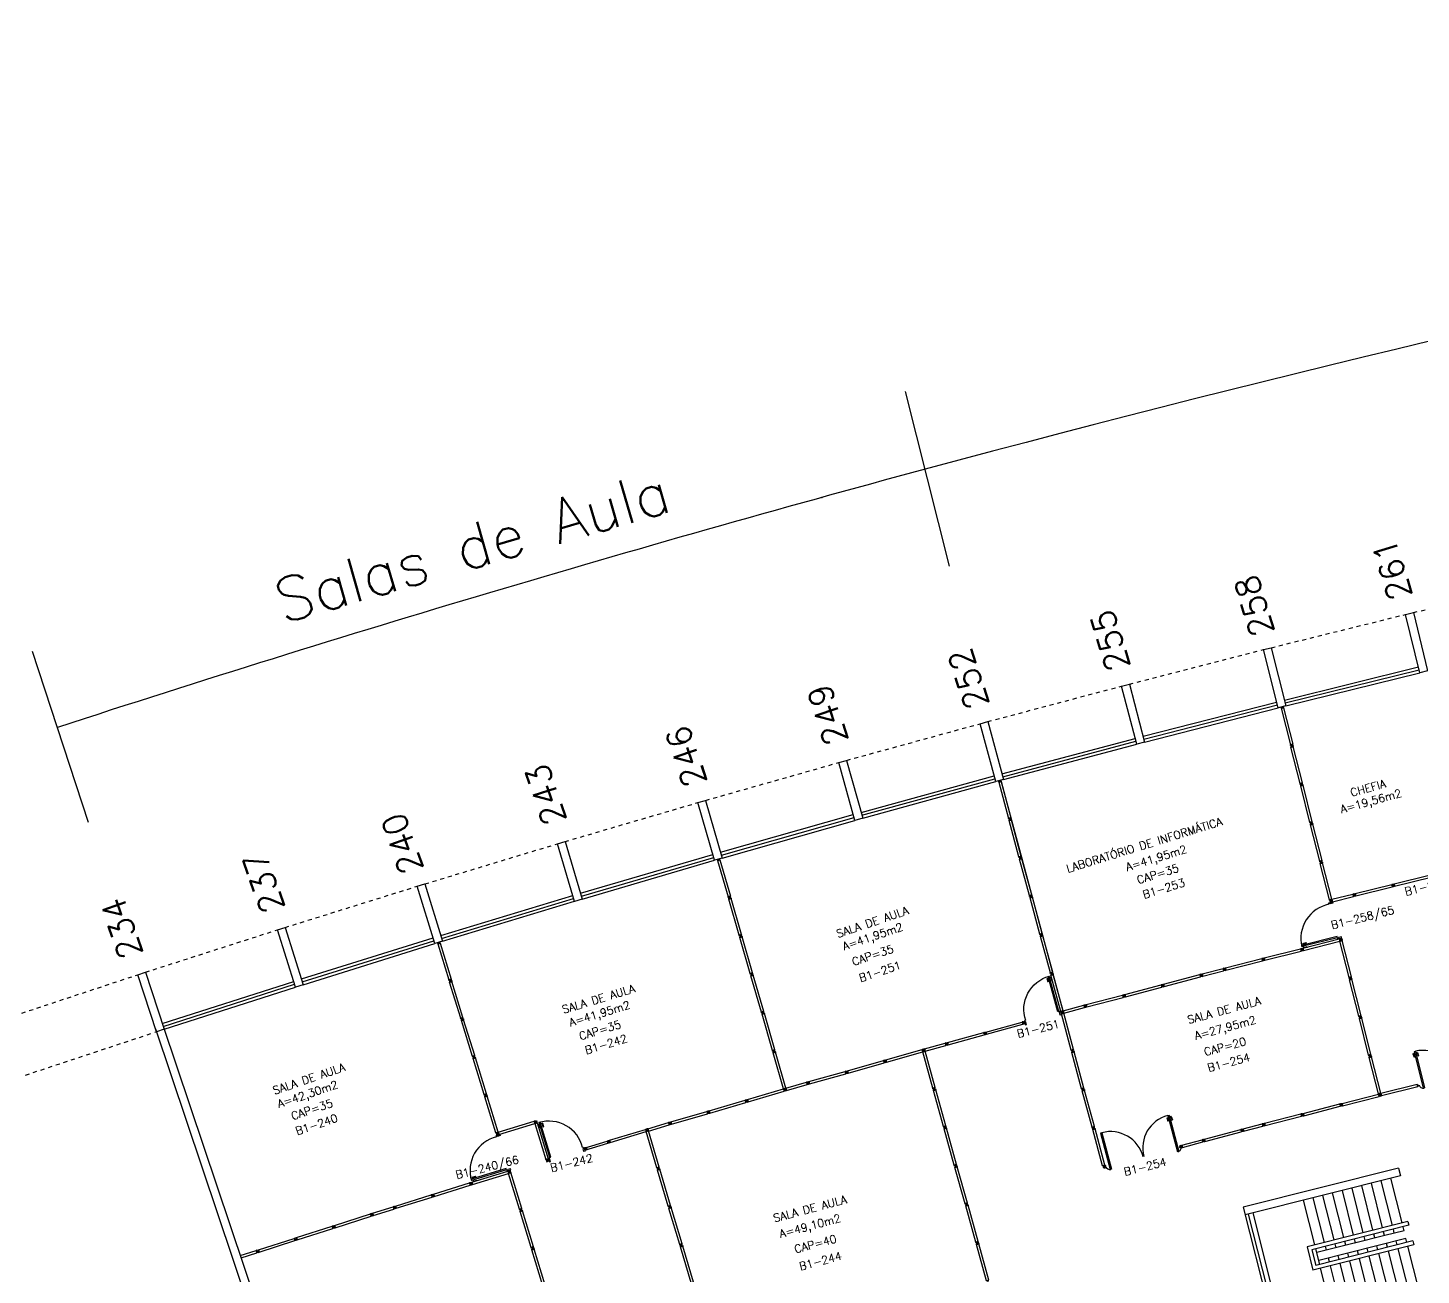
# Model space of a CAD drawing. Extents: x 26 to 324, y 73 to 188.
# Drawn here: x 44.13 to 78.96, y 150.01 to 181.19 of the extents above; entities that cross this region are included whole.
import ezdxf

# ---------------------------------------------------------------- set-up
doc = ezdxf.new("R2010")
doc.units = 0
doc.header["$LTSCALE"] = 0.01
doc.header["$MEASUREMENT"] = 0
doc.linetypes.add('HIDDEN2', pattern=[0.1875, 0.125, -0.0625])
doc.layers.get('0').update_dxf_attribs({"linetype": 'CONTINUOUS'})
for name, color, linetype in [('ALV', 2, 'CONTINUOUS'), ('DIV', 2, 'CONTINUOUS'), ('ESC', 1, 'CONTINUOUS'), ('ESQ', 1, 'CONTINUOUS'), ('ESTR', 3, 'CONTINUOUS'), ('NOPILAR1', 2, 'CONTINUOUS'), ('PROJ', 1, 'HIDDEN2'), ('TEXTO', 2, 'CONTINUOUS'), ('TEXTO-ENDEREÇO', 2, 'CONTINUOUS'), ('USO1', 2, 'CONTINUOUS'), ('ÁREA', 2, 'CONTINUOUS')]:
    doc.layers.add(name, color=color, linetype=linetype)
doc.styles.add('1', font='romans.shx')
doc.styles.add('NOPILAR', font='simplex.shx', dxfattribs={"height": 0.6})
doc.styles.add('UNB-100', font='simplex.shx', dxfattribs={"height": 0.2})
doc.styles.add('UNB-100-1', font='simplex.shx', dxfattribs={"height": 0.2})

# ---------------------------------------------------------------- blocks, each defined once
blk = doc.blocks.new('PILAR-SLC')
blk.add_lwpolyline([(0.2, 0), (0.2, -1.5), (0, -1.5), (0, 0)], close=True)
blk = doc.blocks.new('DIVMT-SLC')
for p, q in [((-0.03, 0.03), (-0.03, 0.006)), ((-0.008, 0.03), (-0.03, 0.03)), ((-0.0185, 0.006), (-0.03, 0.006)), ((-0.0185, -0.006), (-0.0185, 0.006)), ((-0.008, 0.03), (-0.008, 0.02)), ((-0.008, 0.02), (0.008, 0.02)), ((-0.0051, 0), (0.0051, 0)), ((0.0051, 0), (-0.0051, 0)), ((-0.0051, 0), (0.0051, 0)), ((0, -0.0051), (0, 0.0051)), ((0, 0.0051), (0, -0.0051)), ((0.008, 0.03), (0.008, 0.02)), ((0.008, 0.03), (0.03, 0.03)), ((0.0205, 0.006), (0.03, 0.006)), ((0.0205, -0.006), (0.0205, 0.006)), ((0.0205, 0.006), (0.0205, -0.006)), ((0.0205, 0.006), (0.03, 0.006)), ((0.97, 0.03), (0.03, 0.03)), ((0.03, 0.006), (0.03, 0.03)), ((0.03, -0.03), (0.03, 0.03)), ((0.03, -0.005), (0.03, 0.005)), ((0.97, -0.03), (0.97, 0.03)), ((0.97, 0.03), (0.97, 0.009)), ((0.97, 0.009), (0.97, 0.027)), ((0.9795, 0.006), (0.97, 0.006)), ((0.97, -0.005), (0.97, 0.005)), ((0.9795, 0.006), (0.9795, -0.006)), ((1.0051, 0), (0.9949, 0)), ((1, 0.0051), (1, -0.0051)), ((-0.0185, -0.006), (-0.03, -0.006)), ((-0.03, -0.03), (-0.03, -0.006)), ((-0.008, -0.03), (-0.03, -0.03)), ((-0.008, -0.03), (-0.008, -0.02)), ((-0.008, -0.02), (0.008, -0.02)), ((0.008, -0.03), (0.008, -0.02)), ((0.008, -0.03), (0.03, -0.03)), ((0.0205, -0.006), (0.03, -0.006)), ((0.0205, -0.006), (0.03, -0.006)), ((0.03, -0.006), (0.03, -0.03)), ((0.97, -0.03), (0.03, -0.03)), ((0.9795, -0.006), (0.97, -0.006)), ((0.97, -0.009), (0.97, -0.027))]:
    blk.add_line(p, q)
blk = doc.blocks.new('DIV-SLC')
for p, q in [((-0.0051, 0), (0.0051, 0)), ((0, -0.0051), (0, 0.0051)), ((0.0205, 0.006), (0.03, 0.006)), ((0.0205, -0.006), (0.0205, 0.006)), ((0.03, 0.03), (0.97, 0.03)), ((0.03, 0.03), (0.03, -0.03)), ((0.03, 0.009), (0.03, 0.027)), ((0.03, 0.005), (0.03, -0.005)), ((0.97, 0.03), (0.97, -0.03)), ((0.9795, 0.006), (0.97, 0.006)), ((0.97, 0.005), (0.97, -0.005)), ((0.9795, -0.006), (0.9795, 0.006)), ((1.0051, 0), (0.9949, 0)), ((0.9949, 0), (1.0051, 0)), ((1, -0.0051), (1, 0.0051)), ((0.0205, -0.006), (0.03, -0.006)), ((0.03, -0.03), (0.03, -0.009)), ((0.03, -0.009), (0.03, -0.027)), ((0.03, -0.03), (0.97, -0.03)), ((0.9795, -0.006), (0.97, -0.006))]:
    blk.add_line(p, q)
blk = doc.blocks.new('MTINI-SLC')
for p, q in [((-0.03, 0.008), (-0.03, 0.03)), ((0.03, 0.03), (-0.03, 0.03)), ((-0.03, 0.008), (-0.02, 0.008)), ((-0.009, 0.03), (-0.027, 0.03)), ((-0.02, 0.008), (-0.02, 0)), ((-0.001, 0), (-0.02, 0)), ((-0.006, 0.02), (-0.006, 0.03)), ((-0.006, 0.023), (-0.006, 0.027)), ((-0.006, 0.02), (0.006, 0.02)), ((0.005, 0.03), (-0.005, 0.03)), ((0.005, 0), (-0.005, 0)), ((0.004, 0.02), (-0.004, 0.02)), ((0.02, 0), (-0.001, 0)), ((0, -0.005), (0, 0.005)), ((0.006, 0.02), (0.006, 0.03)), ((0.006, 0.023), (0.006, 0.027)), ((0.009, 0.03), (0.027, 0.03)), ((0.03, 0.008), (0.02, 0.008)), ((0.02, 0), (0.02, 0.008)), ((0.03, 0.008), (0.03, 0.03))]:
    blk.add_line(p, q)
blk = doc.blocks.new('MTT-SLC')
for p, q in [((-0.008, 0.03), (-0.03, 0.03)), ((-0.03, 0.03), (-0.03, 0.006)), ((-0.0185, 0.006), (-0.03, 0.006)), ((-0.0185, -0.006), (-0.0185, 0.006)), ((-0.008, 0.03), (-0.008, 0.02)), ((-0.008, 0.02), (0.008, 0.02)), ((-0.0051, 0), (0.0051, 0)), ((0, -0.0051), (0, 0.0051)), ((0.008, 0.03), (0.03, 0.03)), ((0.008, 0.03), (0.008, 0.02)), ((0.0205, -0.006), (0.0205, 0.006)), ((0.0205, 0.006), (0.03, 0.006)), ((0.03, 0.006), (0.03, 0.03)), ((-0.03, -0.03), (-0.03, -0.006)), ((-0.0185, -0.006), (-0.03, -0.006)), ((-0.008, -0.03), (-0.03, -0.03)), ((-0.008, -0.02), (0.008, -0.02)), ((-0.008, -0.03), (-0.008, -0.02)), ((0.008, -0.03), (0.008, -0.02)), ((0.008, -0.03), (0.03, -0.03)), ((0.0205, -0.006), (0.03, -0.006)), ((0.03, -0.006), (0.03, -0.03))]:
    blk.add_line(p, q)
blk = doc.blocks.new('PDVDP-SLC')
for p, q in [((0.112, 0.84), (0.112, -0.1)), ((0.147, 0.84), (0.112, 0.84)), ((0.147, 0.84), (0.147, -0.1)), ((1.853, 0.84), (1.888, 0.84)), ((1.853, 0.84), (1.853, -0.1)), ((1.888, 0.84), (1.888, -0.1)), ((0.009, 0), (-0.009, 0)), ((0, -0.012), (0, 0.01)), ((0.147, -0.1), (0.112, -0.1))]:
    blk.add_line(p, q)
for centre, radius, start, end in [((0.148, -0.002), 0.843, 0, 90), ((1.853, -0.002), 0.843, 90, 180), ((0.131, 0), 0.101, 180, 270), ((1.87, 0), 0.101, 270, 0)]:
    blk.add_arc(centre, radius, start, end)
blk = doc.blocks.new('ESCBSL-SLC')
for p, q in [((0.005, 3.105), (4.007, 3.105)), ((0.005, 3.105), (0.005, 2.905)), ((0.005, 2.905), (4.007, 2.905)), ((0.254, 1.755), (0.254, 2.905)), ((0.504, 1.755), (0.504, 2.905)), ((0.754, 1.755), (0.754, 2.905)), ((1.004, 1.755), (1.004, 2.905)), ((1.254, 1.755), (1.254, 2.905)), ((1.504, 1.755), (1.504, 2.905)), ((1.754, 1.755), (1.754, 2.905)), ((2.004, 1.755), (2.004, 2.905)), ((2.254, 1.755), (2.254, 2.905)), ((2.504, 1.755), (2.504, 2.905)), ((3.807, 2.905), (3.807, 0.005)), ((3.927, 2.905), (3.927, 0.005)), ((4.007, 3.105), (4.007, 0.005)), ((0.102, 1.755), (2.702, 1.755)), ((0.102, 1.755), (0.102, 1.655)), ((2.702, 1.755), (2.702, 1.152)), ((0.102, 1.655), (2.602, 1.655)), ((0.254, 1.555), (0.254, 1.655)), ((0.254, 1.555), (0.747, 1.555)), ((0.504, 1.555), (0.504, 1.655)), ((0.747, 1.555), (1.533, 1.555)), ((0.754, 1.555), (0.754, 1.655)), ((1.004, 1.555), (1.004, 1.655)), ((1.254, 1.555), (1.254, 1.655)), ((1.468, 1.555), (1.745, 1.555)), ((1.504, 1.555), (1.504, 1.655)), ((1.745, 1.555), (2.504, 1.555)), ((1.754, 1.555), (1.754, 1.655)), ((2.004, 1.555), (2.004, 1.655)), ((2.254, 1.555), (2.254, 1.655)), ((2.504, 1.252), (2.504, 1.655)), ((2.602, 1.655), (2.602, 1.252)), ((0.102, 1.252), (2.602, 1.252)), ((0.102, 1.252), (0.102, 1.152)), ((0.102, 1.152), (2.702, 1.152)), ((0.254, 1.352), (2.504, 1.352)), ((0.254, 1.252), (0.254, 1.352)), ((0.254, 0.005), (0.254, 1.152)), ((0.504, 1.252), (0.504, 1.352)), ((0.504, 0.005), (0.504, 1.152)), ((0.754, 1.252), (0.754, 1.352)), ((0.754, 0.005), (0.754, 1.152)), ((1.004, 1.252), (1.004, 1.352)), ((1.004, 0.005), (1.004, 1.152)), ((1.254, 1.252), (1.254, 1.352)), ((1.254, 0.005), (1.254, 1.152)), ((1.504, 1.252), (1.504, 1.352)), ((1.504, 0.005), (1.504, 1.152)), ((1.754, 1.252), (1.754, 1.352)), ((1.754, 0.005), (1.754, 1.152)), ((2.004, 1.252), (2.004, 1.352)), ((2.004, 0.005), (2.004, 1.152)), ((2.254, 1.252), (2.254, 1.352)), ((2.254, 0.005), (2.254, 1.152)), ((2.504, 0.005), (2.504, 1.152))]:
    blk.add_line(p, q)
blk = doc.blocks.new('PDV2E-SLC')
at = {"layer": 'DIV', "color": 1}
for p, q in [((0.023, 0.925), (0.063, 0.925)), ((0.023, 0.925), (0.023, 0.835)), ((0.033, 0.835), (0.023, 0.835)), ((0.033, 0.915), (0.063, 0.915)), ((0.033, 0.915), (0.033, 0.835)), ((0.138, 0.925), (0.097, 0.925)), ((0.128, 0.915), (0.097, 0.915)), ((0.128, 0.915), (0.128, 0.835)), ((0.128, 0.835), (0.137, 0.835)), ((0.138, 0.925), (0.138, 0.835))]:
    blk.add_line(p, q, dxfattribs=at)
at = {"layer": 'DIV'}
for p, q in [((0.065, 0.05), (0.065, 0.965)), ((0.095, 0.965), (0.065, 0.965)), ((0.095, 0.05), (0.095, 0.965)), ((0.049, 0.05), (0.029, 0.05)), ((0.029, 0.05), (0.029, 0.035)), ((0.029, 0.035), (0.029, -0.035)), ((0.049, 0.02), (0.049, 0.05)), ((0.049, 0.02), (0.059, 0.02)), ((0.059, -0.05), (0.059, 0.02)), ((0.065, 0.05), (0.095, 0.05)), ((0.928, -0.05), (0.928, 0.02)), ((0.938, 0.02), (0.928, 0.02)), ((0.938, 0.05), (0.958, 0.05)), ((0.938, 0.02), (0.938, 0.05)), ((0.958, 0.05), (0.958, 0.035)), ((0.958, 0.035), (0.958, -0.035)), ((0.029, -0.035), (0.029, -0.05)), ((0.029, -0.05), (0.059, -0.05)), ((0.958, -0.05), (0.928, -0.05)), ((0.958, -0.035), (0.958, -0.05))]:
    blk.add_line(p, q, dxfattribs=at)
at = {"layer": 'DIV', "color": 1}
blk.add_arc((0.062, 0.1), 0.865, 356.6786, 90, dxfattribs=at)

msp = doc.modelspace()

# ---------------------------------------------------------------- linework, layer by layer
msp.add_point((63.975, 169.449))
at = {"layer": 'ALV'}
for p, q in [((47.325, 156.164), (50.573, 146.494)), ((47.515, 156.228), (50.763, 146.558))]:
    msp.add_line(p, q, dxfattribs=at)
at = {"layer": 'DIV'}
for p, q in [((76.724, 159.403), (77.251, 159.532)), ((77.272, 159.537), (77.251, 159.532)), ((77.251, 159.532), (77.265, 159.474)), ((77.257, 159.509), (77.251, 159.532)), ((77.266, 159.511), (77.257, 159.509)), ((77.266, 159.511), (77.257, 159.509)), ((77.257, 159.508), (77.259, 159.498)), ((77.269, 159.5), (77.259, 159.497)), ((77.269, 159.5), (77.259, 159.497)), ((77.259, 159.497), (77.265, 159.474)), ((77.269, 159.5), (77.266, 159.511)), ((77.266, 159.511), (77.269, 159.5)), ((77.272, 159.537), (77.275, 159.528)), ((77.29, 159.532), (77.275, 159.528)), ((77.292, 159.512), (77.282, 159.509)), ((77.282, 159.509), (77.292, 159.512)), ((77.292, 159.512), (77.282, 159.509)), ((77.288, 159.505), (77.286, 159.515)), ((77.286, 159.515), (77.288, 159.505)), ((77.288, 159.541), (77.309, 159.547)), ((77.288, 159.541), (77.29, 159.532)), ((77.304, 159.521), (77.315, 159.523)), ((77.304, 159.521), (77.307, 159.509)), ((77.307, 159.509), (77.318, 159.512)), ((77.309, 159.547), (77.315, 159.523)), ((77.323, 159.488), (77.318, 159.512)), ((76.666, 159.388), (76.724, 159.403)), ((76.666, 159.388), (76.689, 159.394)), ((76.666, 159.387), (76.689, 159.393)), ((76.671, 159.367), (76.666, 159.388)), ((76.672, 159.366), (76.666, 159.387)), ((76.686, 159.393), (76.669, 159.389)), ((76.671, 159.367), (76.681, 159.369)), ((76.672, 159.366), (76.681, 159.369)), ((76.675, 159.351), (76.685, 159.354)), ((76.675, 159.351), (76.685, 159.353)), ((76.675, 159.351), (76.681, 159.33)), ((76.675, 159.351), (76.681, 159.329)), ((76.681, 159.369), (76.685, 159.354)), ((76.681, 159.369), (76.685, 159.353)), ((76.681, 159.33), (76.739, 159.344)), ((76.681, 159.329), (76.739, 159.344)), ((76.704, 159.336), (76.681, 159.33)), ((76.704, 159.335), (76.681, 159.329)), ((76.692, 159.383), (76.689, 159.394)), ((76.692, 159.385), (76.689, 159.394)), ((76.692, 159.382), (76.689, 159.393)), ((76.69, 159.394), (76.7, 159.397)), ((76.703, 159.388), (76.692, 159.385)), ((76.692, 159.383), (76.704, 159.386)), ((76.692, 159.382), (76.704, 159.385)), ((76.697, 159.365), (76.707, 159.367)), ((76.707, 159.367), (76.697, 159.365)), ((76.697, 159.365), (76.707, 159.367)), ((76.707, 159.367), (76.697, 159.365)), ((76.708, 159.367), (76.698, 159.364)), ((76.698, 159.364), (76.708, 159.367)), ((76.724, 159.403), (76.701, 159.397)), ((76.724, 159.402), (76.701, 159.396)), ((76.704, 159.386), (76.701, 159.397)), ((76.703, 159.388), (76.701, 159.397)), ((76.704, 159.385), (76.701, 159.396)), ((76.704, 159.361), (76.701, 159.371)), ((76.701, 159.371), (76.704, 159.361)), ((76.704, 159.361), (76.701, 159.371)), ((76.701, 159.371), (76.704, 159.361)), ((76.701, 159.371), (76.704, 159.361)), ((76.704, 159.361), (76.701, 159.371)), ((76.701, 159.371), (76.704, 159.361)), ((76.704, 159.361), (76.701, 159.371)), ((76.713, 159.348), (76.702, 159.345)), ((76.702, 159.345), (76.713, 159.348)), ((76.713, 159.347), (76.702, 159.344)), ((76.702, 159.344), (76.713, 159.347)), ((76.702, 159.345), (76.704, 159.336)), ((76.702, 159.345), (76.704, 159.336)), ((76.702, 159.344), (76.704, 159.335)), ((76.702, 159.344), (76.704, 159.335)), ((76.724, 159.403), (76.704, 159.398)), ((76.704, 159.398), (76.721, 159.402)), ((76.705, 159.336), (76.715, 159.338)), ((76.705, 159.335), (76.715, 159.338)), ((76.713, 159.348), (76.716, 159.339)), ((76.713, 159.348), (76.716, 159.339)), ((76.713, 159.347), (76.716, 159.338)), ((76.713, 159.347), (76.716, 159.338)), ((76.716, 159.339), (76.739, 159.344)), ((76.716, 159.338), (76.739, 159.344)), ((76.73, 159.381), (76.72, 159.379)), ((76.73, 159.381), (76.72, 159.378)), ((76.72, 159.379), (76.724, 159.363)), ((76.72, 159.378), (76.724, 159.363)), ((76.721, 159.377), (76.73, 159.379)), ((76.724, 159.365), (76.721, 159.377)), ((76.724, 159.403), (76.739, 159.344)), ((76.73, 159.381), (76.724, 159.403)), ((76.73, 159.381), (76.724, 159.402)), ((76.724, 159.365), (76.733, 159.368)), ((76.733, 159.366), (76.724, 159.363)), ((76.734, 159.365), (76.724, 159.363)), ((76.729, 159.382), (76.725, 159.4)), ((76.73, 159.378), (76.733, 159.369)), ((76.733, 159.366), (76.739, 159.344)), ((76.739, 159.344), (76.734, 159.365)), ((76.734, 159.365), (76.738, 159.347)), ((76.734, 159.365), (76.739, 159.344)), ((76.739, 159.344), (77.265, 159.474)), ((77.287, 159.479), (77.265, 159.474)), ((77.3, 159.493), (77.284, 159.489)), ((77.287, 159.479), (77.284, 159.489)), ((77.302, 159.483), (77.3, 159.493)), ((77.302, 159.483), (77.323, 159.488)), ((76.911, 158.418), (76.969, 158.433)), ((76.931, 158.423), (76.914, 158.419)), ((76.937, 158.415), (76.934, 158.424)), ((76.935, 158.424), (76.945, 158.426)), ((76.948, 158.417), (76.937, 158.415)), ((76.952, 158.397), (76.942, 158.395)), ((76.948, 158.417), (76.946, 158.427)), ((76.949, 158.391), (76.946, 158.401)), ((76.969, 158.433), (76.949, 158.427)), ((76.949, 158.427), (76.966, 158.432)), ((73.459, 157.502), (73.469, 157.504)), ((73.465, 157.498), (73.462, 157.508)), ((73.482, 157.514), (73.491, 157.516)), ((73.485, 157.502), (73.482, 157.514)), ((73.485, 157.539), (74.005, 157.674)), ((73.485, 157.539), (73.5, 157.481)), ((73.485, 157.502), (73.494, 157.505)), ((73.49, 157.519), (73.486, 157.537)), ((73.491, 157.515), (73.494, 157.506)), ((73.495, 157.502), (73.499, 157.484)), ((73.5, 157.481), (73.495, 157.502)), ((73.5, 157.481), (74.02, 157.616)), ((74.026, 157.679), (74.005, 157.674)), ((74.005, 157.674), (74.02, 157.616)), ((74.011, 157.65), (74.005, 157.674)), ((74.02, 157.653), (74.011, 157.65)), ((74.02, 157.653), (74.011, 157.65)), ((74.011, 157.649), (74.014, 157.64)), ((74.023, 157.641), (74.014, 157.639)), ((74.023, 157.641), (74.014, 157.639)), ((74.014, 157.639), (74.02, 157.616)), ((74.023, 157.641), (74.02, 157.653)), ((74.02, 157.653), (74.023, 157.641)), ((74.041, 157.621), (74.02, 157.616)), ((74.026, 157.679), (74.029, 157.669)), ((74.044, 157.673), (74.029, 157.669)), ((74.047, 157.653), (74.037, 157.651)), ((74.037, 157.651), (74.047, 157.653)), ((74.047, 157.653), (74.037, 157.651)), ((74.054, 157.635), (74.039, 157.631)), ((74.041, 157.621), (74.039, 157.631)), ((74.043, 157.647), (74.04, 157.657)), ((74.04, 157.657), (74.043, 157.647)), ((74.042, 157.683), (74.063, 157.689)), ((74.042, 157.683), (74.044, 157.673)), ((74.057, 157.625), (74.054, 157.635)), ((74.057, 157.625), (74.078, 157.631)), ((74.058, 157.663), (74.069, 157.665)), ((74.058, 157.663), (74.061, 157.651)), ((74.061, 157.651), (74.072, 157.654)), ((74.063, 157.689), (74.069, 157.665)), ((74.078, 157.631), (74.072, 157.654)), ((70.008, 156.616), (70.527, 156.755)), ((70.548, 156.76), (70.527, 156.755)), ((70.527, 156.755), (70.543, 156.697)), ((70.533, 156.732), (70.527, 156.755)), ((70.543, 156.734), (70.533, 156.732)), ((70.543, 156.734), (70.533, 156.732)), ((70.534, 156.731), (70.536, 156.721)), ((70.546, 156.722), (70.537, 156.72)), ((70.546, 156.722), (70.537, 156.72)), ((70.537, 156.72), (70.543, 156.697)), ((70.546, 156.722), (70.543, 156.734)), ((70.543, 156.734), (70.546, 156.722)), ((70.548, 156.76), (70.551, 156.751)), ((70.567, 156.755), (70.551, 156.751)), ((70.569, 156.735), (70.559, 156.732)), ((70.559, 156.732), (70.569, 156.735)), ((70.569, 156.735), (70.559, 156.732)), ((70.577, 156.716), (70.561, 156.712)), ((70.564, 156.702), (70.561, 156.712)), ((70.565, 156.729), (70.563, 156.738)), ((70.563, 156.738), (70.565, 156.729)), ((70.564, 156.765), (70.585, 156.77)), ((70.564, 156.765), (70.567, 156.755)), ((70.579, 156.707), (70.577, 156.716)), ((70.579, 156.707), (70.601, 156.712)), ((70.58, 156.744), (70.591, 156.747)), ((70.58, 156.744), (70.583, 156.732)), ((70.583, 156.732), (70.595, 156.735)), ((70.585, 156.77), (70.591, 156.747)), ((70.601, 156.712), (70.595, 156.735)), ((69.972, 156.606), (69.95, 156.6)), ((69.95, 156.6), (69.957, 156.577)), ((69.968, 156.58), (69.957, 156.577)), ((69.971, 156.569), (69.96, 156.566)), ((69.966, 156.542), (69.96, 156.566)), ((69.987, 156.548), (69.966, 156.542)), ((69.971, 156.569), (69.968, 156.58)), ((69.972, 156.606), (69.974, 156.596)), ((69.974, 156.596), (69.99, 156.601)), ((69.982, 156.578), (69.992, 156.581)), ((69.992, 156.581), (69.982, 156.578)), ((69.982, 156.578), (69.992, 156.581)), ((69.992, 156.581), (69.982, 156.578)), ((69.982, 156.578), (69.992, 156.581)), ((69.985, 156.558), (70, 156.562)), ((69.987, 156.548), (69.985, 156.558)), ((69.989, 156.574), (69.986, 156.584)), ((69.986, 156.584), (69.989, 156.574)), ((69.986, 156.584), (69.989, 156.574)), ((69.989, 156.574), (69.986, 156.584)), ((69.987, 156.61), (70.008, 156.616)), ((69.987, 156.61), (69.99, 156.601)), ((70.003, 156.552), (70, 156.562)), ((70.003, 156.552), (70.024, 156.558)), ((70.005, 156.591), (70.015, 156.593)), ((70.005, 156.591), (70.015, 156.593)), ((70.005, 156.59), (70.015, 156.593)), ((70.009, 156.579), (70.005, 156.591)), ((70.005, 156.591), (70.009, 156.579)), ((70.009, 156.579), (70.005, 156.59)), ((70.008, 156.616), (70.015, 156.593)), ((70.008, 156.616), (70.024, 156.558)), ((70.014, 156.596), (70.009, 156.613)), ((70.009, 156.579), (70.018, 156.581)), ((70.009, 156.579), (70.018, 156.581)), ((70.009, 156.579), (70.018, 156.581)), ((70.015, 156.592), (70.017, 156.582)), ((70.018, 156.581), (70.024, 156.558)), ((70.018, 156.578), (70.023, 156.561)), ((70.024, 156.558), (70.018, 156.578)), ((70.024, 156.558), (70.543, 156.697)), ((70.564, 156.702), (70.543, 156.697)), ((68.08, 156.086), (68.096, 156.028)), ((69.007, 156.342), (68.986, 156.337)), ((68.986, 156.337), (68.992, 156.313)), ((69.003, 156.316), (68.992, 156.313)), ((69.006, 156.305), (68.995, 156.302)), ((69.002, 156.279), (68.995, 156.302)), ((69.023, 156.284), (69.002, 156.279)), ((69.006, 156.305), (69.003, 156.316)), ((69.007, 156.342), (69.01, 156.333)), ((69.01, 156.333), (69.025, 156.337)), ((69.018, 156.314), (69.027, 156.317)), ((69.027, 156.317), (69.018, 156.314)), ((69.018, 156.314), (69.027, 156.317)), ((69.027, 156.317), (69.018, 156.314)), ((69.018, 156.314), (69.027, 156.317)), ((69.02, 156.294), (69.036, 156.298)), ((69.023, 156.284), (69.02, 156.294)), ((69.024, 156.311), (69.021, 156.32)), ((69.021, 156.32), (69.024, 156.311)), ((69.021, 156.32), (69.024, 156.311)), ((69.024, 156.311), (69.021, 156.32)), ((69.022, 156.347), (69.044, 156.352)), ((69.022, 156.347), (69.025, 156.337)), ((69.038, 156.289), (69.036, 156.298)), ((69.038, 156.289), (69.059, 156.295)), ((69.041, 156.327), (69.05, 156.329)), ((69.041, 156.327), (69.05, 156.329)), ((69.041, 156.327), (69.05, 156.329)), ((69.044, 156.315), (69.041, 156.327)), ((69.041, 156.327), (69.044, 156.315)), ((69.044, 156.315), (69.041, 156.327)), ((69.044, 156.352), (69.05, 156.329)), ((69.044, 156.352), (69.059, 156.294)), ((69.044, 156.315), (69.053, 156.318)), ((69.044, 156.315), (69.053, 156.318)), ((69.044, 156.315), (69.053, 156.317)), ((69.049, 156.332), (69.045, 156.349)), ((69.05, 156.328), (69.053, 156.318)), ((69.053, 156.318), (69.059, 156.295)), ((69.054, 156.315), (69.059, 156.297)), ((69.059, 156.294), (69.054, 156.315)), ((66.54, 155.663), (67.057, 155.806)), ((66.556, 155.605), (67.073, 155.748)), ((67.078, 155.812), (67.057, 155.806)), ((67.057, 155.806), (67.073, 155.748)), ((67.064, 155.783), (67.057, 155.806)), ((67.073, 155.786), (67.064, 155.783)), ((67.073, 155.786), (67.064, 155.783)), ((67.064, 155.782), (67.067, 155.772)), ((67.076, 155.774), (67.067, 155.771)), ((67.076, 155.774), (67.067, 155.771)), ((67.067, 155.771), (67.073, 155.748)), ((67.076, 155.774), (67.073, 155.786)), ((67.073, 155.786), (67.076, 155.774)), ((67.094, 155.754), (67.073, 155.748)), ((67.078, 155.812), (67.081, 155.802)), ((67.097, 155.807), (67.081, 155.802)), ((67.099, 155.787), (67.089, 155.784)), ((67.089, 155.784), (67.099, 155.787)), ((67.099, 155.787), (67.089, 155.784)), ((67.107, 155.768), (67.092, 155.764)), ((67.094, 155.754), (67.092, 155.764)), ((67.096, 155.78), (67.093, 155.79)), ((67.093, 155.79), (67.096, 155.78)), ((67.094, 155.816), (67.115, 155.822)), ((67.094, 155.816), (67.097, 155.807)), ((67.11, 155.758), (67.107, 155.768)), ((67.11, 155.796), (67.122, 155.799)), ((67.11, 155.796), (67.114, 155.784)), ((67.11, 155.758), (67.131, 155.764)), ((67.114, 155.784), (67.125, 155.787)), ((67.115, 155.822), (67.122, 155.799)), ((67.131, 155.764), (67.125, 155.787)), ((66.514, 155.625), (66.524, 155.628)), ((66.52, 155.621), (66.517, 155.631)), ((66.537, 155.637), (66.546, 155.64)), ((66.54, 155.626), (66.537, 155.637)), ((66.54, 155.663), (66.556, 155.605)), ((66.545, 155.643), (66.54, 155.66)), ((66.54, 155.626), (66.549, 155.628)), ((66.546, 155.639), (66.549, 155.629)), ((66.55, 155.626), (66.555, 155.608)), ((66.556, 155.605), (66.55, 155.626)), ((78.753, 155.542), (78.792, 155.554)), ((78.753, 155.542), (78.78, 155.456)), ((78.766, 155.536), (78.795, 155.545)), ((78.766, 155.536), (78.789, 155.459)), ((78.789, 155.459), (78.78, 155.456)), ((78.864, 155.576), (78.825, 155.564)), ((78.857, 155.563), (78.828, 155.555)), ((78.857, 155.563), (78.88, 155.487)), ((78.864, 155.576), (78.89, 155.49)), ((78.88, 155.487), (78.89, 155.49)), ((63.054, 154.642), (63.063, 154.645)), ((63.06, 154.639), (63.057, 154.648)), ((63.077, 154.655), (63.086, 154.658)), ((63.08, 154.643), (63.077, 154.655)), ((63.079, 154.681), (63.596, 154.828)), ((63.079, 154.681), (63.096, 154.623)), ((63.085, 154.66), (63.08, 154.678)), ((63.08, 154.643), (63.089, 154.646)), ((63.086, 154.657), (63.089, 154.647)), ((63.09, 154.643), (63.095, 154.626)), ((63.096, 154.623), (63.09, 154.643)), ((63.096, 154.623), (63.612, 154.77)), ((63.617, 154.834), (63.596, 154.828)), ((63.596, 154.828), (63.612, 154.77)), ((63.602, 154.805), (63.596, 154.828)), ((63.611, 154.808), (63.602, 154.805)), ((63.611, 154.808), (63.602, 154.805)), ((63.602, 154.804), (63.605, 154.794)), ((63.615, 154.796), (63.605, 154.793)), ((63.615, 154.796), (63.605, 154.793)), ((63.605, 154.793), (63.612, 154.77)), ((63.615, 154.796), (63.611, 154.808)), ((63.611, 154.808), (63.615, 154.796)), ((63.633, 154.776), (63.612, 154.77)), ((63.617, 154.834), (63.619, 154.825)), ((63.635, 154.829), (63.619, 154.825)), ((63.637, 154.809), (63.628, 154.806)), ((63.628, 154.806), (63.637, 154.809)), ((63.637, 154.809), (63.628, 154.806)), ((63.646, 154.79), (63.63, 154.786)), ((63.633, 154.776), (63.63, 154.786)), ((63.634, 154.803), (63.631, 154.812)), ((63.631, 154.812), (63.634, 154.803)), ((63.632, 154.839), (63.653, 154.845)), ((63.632, 154.839), (63.635, 154.829)), ((63.649, 154.781), (63.646, 154.79)), ((63.649, 154.818), (63.66, 154.822)), ((63.649, 154.818), (63.652, 154.807)), ((63.649, 154.781), (63.67, 154.787)), ((63.652, 154.807), (63.663, 154.81)), ((63.653, 154.845), (63.66, 154.822)), ((63.67, 154.787), (63.663, 154.81)), ((72.602, 153.94), (72.64, 153.951)), ((72.602, 153.94), (72.628, 153.853)), ((72.614, 153.933), (72.643, 153.942)), ((72.614, 153.933), (72.637, 153.856)), ((72.712, 153.973), (72.673, 153.961)), ((72.705, 153.961), (72.676, 153.952)), ((72.705, 153.961), (72.728, 153.884)), ((72.712, 153.973), (72.738, 153.887)), ((56.81, 153.861), (56.789, 153.855)), ((56.796, 153.832), (56.789, 153.855)), ((56.789, 153.855), (56.807, 153.797)), ((56.805, 153.834), (56.796, 153.832)), ((56.805, 153.834), (56.796, 153.832)), ((56.796, 153.831), (56.799, 153.821)), ((56.809, 153.823), (56.8, 153.82)), ((56.809, 153.823), (56.8, 153.82)), ((56.8, 153.82), (56.807, 153.797)), ((56.805, 153.834), (56.809, 153.823)), ((56.809, 153.823), (56.805, 153.834)), ((56.828, 153.804), (56.807, 153.797)), ((56.81, 153.861), (56.813, 153.851)), ((56.829, 153.856), (56.813, 153.851)), ((56.832, 153.836), (56.822, 153.833)), ((56.822, 153.833), (56.832, 153.836)), ((56.832, 153.836), (56.822, 153.833)), ((56.825, 153.839), (56.828, 153.83)), ((56.828, 153.83), (56.825, 153.839)), ((56.84, 153.818), (56.825, 153.813)), ((56.828, 153.804), (56.825, 153.813)), ((56.826, 153.866), (56.847, 153.872)), ((56.826, 153.866), (56.829, 153.856)), ((56.843, 153.808), (56.84, 153.818)), ((56.843, 153.846), (56.854, 153.849)), ((56.843, 153.846), (56.846, 153.834)), ((56.843, 153.808), (56.864, 153.815)), ((56.846, 153.834), (56.857, 153.837)), ((56.847, 153.872), (56.854, 153.849)), ((56.864, 153.815), (56.857, 153.837)), ((59.602, 153.63), (59.612, 153.633)), ((59.608, 153.627), (59.605, 153.636)), ((59.625, 153.643), (59.634, 153.646)), ((59.628, 153.632), (59.625, 153.643)), ((59.627, 153.669), (60.142, 153.821)), ((59.627, 153.669), (59.644, 153.611)), ((59.633, 153.649), (59.628, 153.666)), ((59.628, 153.632), (59.637, 153.634)), ((59.634, 153.645), (59.637, 153.635)), ((59.638, 153.631), (59.643, 153.614)), ((59.644, 153.611), (59.638, 153.631)), ((59.644, 153.611), (60.159, 153.763)), ((60.163, 153.827), (60.142, 153.821)), ((60.142, 153.821), (60.159, 153.763)), ((60.149, 153.798), (60.142, 153.821)), ((60.158, 153.8), (60.149, 153.798)), ((60.158, 153.8), (60.149, 153.798)), ((60.149, 153.797), (60.152, 153.787)), ((60.161, 153.789), (60.152, 153.786)), ((60.161, 153.789), (60.152, 153.786)), ((60.152, 153.786), (60.159, 153.763)), ((60.161, 153.789), (60.158, 153.8)), ((60.158, 153.8), (60.161, 153.789)), ((60.18, 153.769), (60.159, 153.763)), ((60.163, 153.827), (60.166, 153.817)), ((60.181, 153.822), (60.166, 153.817)), ((60.184, 153.802), (60.175, 153.799)), ((60.175, 153.799), (60.184, 153.802)), ((60.184, 153.802), (60.175, 153.799)), ((60.193, 153.783), (60.177, 153.779)), ((60.18, 153.769), (60.177, 153.779)), ((60.181, 153.795), (60.178, 153.805)), ((60.178, 153.805), (60.181, 153.795)), ((60.179, 153.831), (60.2, 153.838)), ((60.179, 153.831), (60.181, 153.822)), ((60.196, 153.774), (60.193, 153.783)), ((60.195, 153.811), (60.207, 153.815)), ((60.195, 153.811), (60.199, 153.8)), ((60.196, 153.774), (60.217, 153.78)), ((60.199, 153.8), (60.21, 153.803)), ((60.2, 153.838), (60.207, 153.815)), ((60.217, 153.78), (60.21, 153.803)), ((72.637, 153.856), (72.628, 153.854)), ((72.728, 153.884), (72.738, 153.887)), ((74.479, 153.628), (74.488, 153.631)), ((74.485, 153.625), (74.482, 153.635)), ((74.502, 153.641), (74.511, 153.643)), ((74.505, 153.629), (74.502, 153.641)), ((74.505, 153.666), (74.984, 153.788)), ((74.505, 153.666), (74.52, 153.608)), ((74.505, 153.629), (74.514, 153.631)), ((74.51, 153.646), (74.506, 153.663)), ((74.511, 153.642), (74.514, 153.632)), ((74.515, 153.628), (74.519, 153.611)), ((74.52, 153.608), (74.515, 153.628)), ((74.52, 153.608), (74.999, 153.73)), ((75.006, 153.794), (74.984, 153.788)), ((74.984, 153.788), (74.999, 153.73)), ((74.99, 153.765), (74.984, 153.788)), ((74.999, 153.767), (74.99, 153.765)), ((74.999, 153.767), (74.99, 153.765)), ((74.99, 153.764), (74.993, 153.754)), ((75.002, 153.756), (74.993, 153.753)), ((75.002, 153.756), (74.993, 153.753)), ((74.993, 153.753), (74.999, 153.73)), ((75.002, 153.756), (74.999, 153.767)), ((74.999, 153.767), (75.002, 153.756)), ((75.02, 153.736), (74.999, 153.73)), ((75.006, 153.794), (75.008, 153.784)), ((75.024, 153.788), (75.008, 153.784)), ((75.026, 153.768), (75.016, 153.765)), ((75.016, 153.765), (75.026, 153.768)), ((75.026, 153.768), (75.016, 153.765)), ((75.033, 153.749), (75.018, 153.745)), ((75.02, 153.736), (75.018, 153.745)), ((75.022, 153.762), (75.019, 153.772)), ((75.019, 153.772), (75.022, 153.762)), ((75.021, 153.798), (75.042, 153.803)), ((75.021, 153.798), (75.024, 153.788)), ((75.036, 153.74), (75.033, 153.749)), ((75.036, 153.74), (75.057, 153.745)), ((75.037, 153.777), (75.048, 153.78)), ((75.037, 153.777), (75.04, 153.766)), ((75.04, 153.766), (75.051, 153.768)), ((75.042, 153.803), (75.048, 153.78)), ((75.057, 153.745), (75.051, 153.768)), ((58.036, 153.186), (58.612, 153.361)), ((58.054, 153.129), (58.63, 153.304)), ((58.634, 153.368), (58.612, 153.361)), ((58.634, 153.368), (58.612, 153.361)), ((58.612, 153.361), (58.63, 153.304)), ((58.619, 153.338), (58.612, 153.361)), ((58.612, 153.361), (58.63, 153.304)), ((58.619, 153.338), (58.612, 153.361)), ((58.629, 153.341), (58.619, 153.338)), ((58.629, 153.341), (58.619, 153.338)), ((58.629, 153.341), (58.619, 153.338)), ((58.629, 153.341), (58.619, 153.338)), ((58.62, 153.337), (58.623, 153.328)), ((58.62, 153.337), (58.623, 153.328)), ((58.632, 153.329), (58.623, 153.327)), ((58.632, 153.329), (58.623, 153.327)), ((58.632, 153.329), (58.623, 153.327)), ((58.632, 153.329), (58.623, 153.327)), ((58.623, 153.327), (58.63, 153.304)), ((58.623, 153.327), (58.63, 153.304)), ((58.632, 153.329), (58.629, 153.341)), ((58.629, 153.341), (58.632, 153.329)), ((58.632, 153.329), (58.629, 153.341)), ((58.629, 153.341), (58.632, 153.329)), ((58.651, 153.31), (58.63, 153.304)), ((58.651, 153.31), (58.63, 153.304)), ((58.634, 153.368), (58.636, 153.358)), ((58.634, 153.368), (58.636, 153.358)), ((58.652, 153.363), (58.636, 153.358)), ((58.652, 153.363), (58.636, 153.358)), ((58.655, 153.343), (58.645, 153.34)), ((58.645, 153.34), (58.655, 153.343)), ((58.655, 153.343), (58.645, 153.34)), ((58.655, 153.343), (58.645, 153.34)), ((58.645, 153.34), (58.655, 153.343)), ((58.655, 153.343), (58.645, 153.34)), ((58.651, 153.336), (58.648, 153.346)), ((58.648, 153.346), (58.651, 153.336)), ((58.651, 153.336), (58.648, 153.346)), ((58.648, 153.346), (58.651, 153.336)), ((58.663, 153.324), (58.648, 153.32)), ((58.663, 153.324), (58.648, 153.32)), ((58.651, 153.31), (58.648, 153.32)), ((58.651, 153.31), (58.648, 153.32)), ((58.649, 153.372), (58.67, 153.379)), ((58.649, 153.372), (58.67, 153.379)), ((58.649, 153.372), (58.652, 153.363)), ((58.649, 153.372), (58.652, 153.363)), ((58.666, 153.315), (58.663, 153.324)), ((58.666, 153.315), (58.663, 153.324)), ((58.666, 153.352), (58.677, 153.356)), ((58.666, 153.352), (58.677, 153.356)), ((58.666, 153.352), (58.669, 153.341)), ((58.666, 153.352), (58.669, 153.341)), ((58.666, 153.315), (58.687, 153.321)), ((58.666, 153.315), (58.687, 153.321)), ((58.669, 153.341), (58.68, 153.344)), ((58.669, 153.341), (58.68, 153.344)), ((58.67, 153.379), (58.677, 153.356)), ((58.67, 153.379), (58.677, 153.356)), ((58.687, 153.321), (58.68, 153.344)), ((58.687, 153.321), (58.68, 153.344)), ((72.972, 153.231), (72.982, 153.234)), ((72.976, 153.22), (72.972, 153.231)), ((72.975, 153.257), (73.48, 153.394)), ((72.975, 153.257), (72.991, 153.199)), ((72.981, 153.237), (72.976, 153.254)), ((72.982, 153.233), (72.984, 153.223)), ((72.991, 153.199), (73.496, 153.337)), ((73.501, 153.4), (73.48, 153.394)), ((73.48, 153.394), (73.496, 153.337)), ((73.486, 153.371), (73.48, 153.394)), ((73.496, 153.374), (73.486, 153.371)), ((73.496, 153.374), (73.486, 153.371)), ((73.487, 153.37), (73.489, 153.361)), ((73.499, 153.362), (73.49, 153.36)), ((73.499, 153.362), (73.49, 153.36)), ((73.49, 153.36), (73.496, 153.337)), ((73.499, 153.362), (73.496, 153.374)), ((73.496, 153.374), (73.499, 153.362)), ((73.517, 153.342), (73.496, 153.337)), ((73.501, 153.4), (73.504, 153.391)), ((73.519, 153.395), (73.504, 153.391)), ((73.522, 153.375), (73.512, 153.372)), ((73.512, 153.372), (73.522, 153.375)), ((73.522, 153.375), (73.512, 153.372)), ((73.53, 153.356), (73.514, 153.352)), ((73.517, 153.342), (73.514, 153.352)), ((73.518, 153.368), (73.516, 153.378)), ((73.516, 153.378), (73.518, 153.368)), ((73.517, 153.404), (73.538, 153.41)), ((73.517, 153.404), (73.519, 153.395)), ((73.532, 153.346), (73.53, 153.356)), ((73.532, 153.346), (73.554, 153.352)), ((73.533, 153.384), (73.544, 153.387)), ((73.533, 153.384), (73.536, 153.372)), ((73.536, 153.372), (73.547, 153.375)), ((73.538, 153.41), (73.544, 153.387)), ((73.554, 153.352), (73.547, 153.375)), ((58.057, 153.193), (58.036, 153.186)), ((58.043, 153.163), (58.036, 153.186)), ((58.036, 153.186), (58.053, 153.129)), ((58.052, 153.166), (58.043, 153.163)), ((58.052, 153.166), (58.043, 153.163)), ((58.043, 153.162), (58.046, 153.153)), ((58.056, 153.155), (58.047, 153.152)), ((58.056, 153.155), (58.047, 153.152)), ((58.047, 153.152), (58.054, 153.129)), ((58.052, 153.166), (58.056, 153.155)), ((58.056, 153.155), (58.052, 153.166)), ((58.075, 153.135), (58.053, 153.129)), ((58.057, 153.193), (58.06, 153.183)), ((58.075, 153.188), (58.06, 153.183)), ((58.078, 153.168), (58.069, 153.165)), ((58.069, 153.165), (58.078, 153.168)), ((58.078, 153.168), (58.069, 153.165)), ((58.072, 153.171), (58.075, 153.161)), ((58.075, 153.161), (58.072, 153.171)), ((58.087, 153.149), (58.072, 153.145)), ((58.075, 153.135), (58.072, 153.145)), ((58.073, 153.197), (58.094, 153.204)), ((58.073, 153.197), (58.075, 153.188)), ((58.09, 153.14), (58.087, 153.149)), ((58.09, 153.177), (58.101, 153.181)), ((58.09, 153.177), (58.093, 153.166)), ((58.09, 153.14), (58.111, 153.146)), ((58.093, 153.166), (58.104, 153.169)), ((58.094, 153.204), (58.101, 153.181)), ((58.111, 153.146), (58.104, 153.169)), ((72.949, 153.219), (72.959, 153.222)), ((72.955, 153.215), (72.953, 153.225)), ((72.976, 153.22), (72.985, 153.222)), ((72.991, 153.199), (72.985, 153.219)), ((72.985, 153.219), (72.99, 153.202)), ((52.725, 151.518), (52.735, 151.521)), ((52.731, 151.515), (52.728, 151.524)), ((52.748, 151.531), (52.757, 151.534)), ((52.751, 151.52), (52.748, 151.531)), ((52.749, 151.557), (53.262, 151.718)), ((52.749, 151.557), (52.767, 151.5)), ((52.756, 151.537), (52.75, 151.554)), ((52.751, 151.52), (52.76, 151.523)), ((52.757, 151.533), (52.76, 151.524)), ((52.761, 151.52), (52.767, 151.503)), ((52.767, 151.5), (52.761, 151.52)), ((52.767, 151.5), (53.28, 151.66)), ((53.283, 151.724), (53.262, 151.718)), ((53.262, 151.718), (53.28, 151.66)), ((53.269, 151.695), (53.262, 151.718)), ((53.278, 151.698), (53.269, 151.695)), ((53.278, 151.698), (53.269, 151.695)), ((53.269, 151.694), (53.272, 151.684)), ((53.282, 151.686), (53.273, 151.683)), ((53.282, 151.686), (53.273, 151.683)), ((53.273, 151.683), (53.28, 151.66)), ((53.282, 151.686), (53.278, 151.698)), ((53.278, 151.698), (53.282, 151.686)), ((53.301, 151.667), (53.28, 151.66)), ((53.283, 151.724), (53.286, 151.715)), ((53.301, 151.719), (53.286, 151.715)), ((53.304, 151.7), (53.295, 151.696)), ((53.295, 151.696), (53.304, 151.7)), ((53.304, 151.7), (53.295, 151.696)), ((53.298, 151.729), (53.319, 151.736)), ((53.298, 151.729), (53.301, 151.719)), ((53.301, 151.693), (53.298, 151.703)), ((53.298, 151.703), (53.301, 151.693)), ((53.313, 151.681), (53.298, 151.677)), ((53.301, 151.667), (53.298, 151.677)), ((53.316, 151.672), (53.313, 151.681)), ((53.315, 151.709), (53.326, 151.713)), ((53.315, 151.709), (53.319, 151.698)), ((53.316, 151.672), (53.337, 151.678)), ((53.319, 151.736), (53.326, 151.713)), ((53.319, 151.698), (53.33, 151.701)), ((53.337, 151.678), (53.33, 151.701)), ((49.441, 150.495), (49.835, 150.622)), ((49.46, 150.438), (49.854, 150.565)), ((49.856, 150.629), (49.835, 150.622)), ((49.835, 150.622), (49.854, 150.565)), ((49.843, 150.599), (49.835, 150.622)), ((49.852, 150.602), (49.843, 150.599)), ((49.852, 150.602), (49.843, 150.599)), ((49.843, 150.599), (49.846, 150.589)), ((49.856, 150.591), (49.847, 150.588)), ((49.856, 150.591), (49.847, 150.588)), ((49.847, 150.588), (49.854, 150.565)), ((49.856, 150.591), (49.852, 150.602)), ((49.852, 150.602), (49.856, 150.591)), ((49.875, 150.572), (49.854, 150.565)), ((49.856, 150.629), (49.859, 150.62)), ((49.875, 150.624), (49.859, 150.62)), ((49.878, 150.605), (49.868, 150.601)), ((49.868, 150.601), (49.878, 150.605)), ((49.878, 150.605), (49.868, 150.601)), ((49.872, 150.634), (49.893, 150.641)), ((49.872, 150.634), (49.875, 150.624)), ((49.875, 150.598), (49.872, 150.608)), ((49.872, 150.608), (49.875, 150.598)), ((49.887, 150.586), (49.872, 150.581)), ((49.875, 150.572), (49.872, 150.581)), ((49.89, 150.577), (49.887, 150.586)), ((49.889, 150.614), (49.9, 150.618)), ((49.889, 150.614), (49.893, 150.603)), ((49.89, 150.577), (49.911, 150.584)), ((49.893, 150.641), (49.9, 150.618)), ((49.893, 150.603), (49.904, 150.607)), ((49.911, 150.584), (49.904, 150.607))]:
    msp.add_line(p, q, dxfattribs=at)
at = {"layer": 'ESQ'}
for p, q in [((75.54, 164.384), (78.887, 165.213)), ((75.558, 164.311), (78.905, 165.14)), ((75.576, 164.239), (78.923, 165.067)), ((72.005, 163.478), (75.345, 164.335)), ((72.023, 163.405), (75.363, 164.262)), ((72.042, 163.333), (75.382, 164.19)), ((68.477, 162.542), (71.81, 163.427)), ((68.497, 162.469), (71.829, 163.355)), ((68.516, 162.397), (71.848, 163.282)), ((64.958, 161.576), (68.283, 162.489)), ((64.978, 161.503), (68.303, 162.417)), ((64.998, 161.431), (68.323, 162.345)), ((61.447, 160.58), (64.764, 161.522)), ((61.468, 160.507), (64.785, 161.449)), ((61.488, 160.435), (64.805, 161.377)), ((57.945, 159.554), (61.254, 160.524)), ((57.966, 159.482), (61.275, 160.452)), ((57.987, 159.41), (61.296, 160.38)), ((54.452, 158.498), (57.752, 159.496)), ((54.474, 158.426), (57.774, 159.424)), ((54.495, 158.354), (57.796, 159.353)), ((50.968, 157.412), (54.26, 158.439)), ((50.99, 157.341), (54.282, 158.367)), ((51.012, 157.269), (54.304, 158.296)), ((47.493, 156.297), (50.776, 157.352)), ((47.516, 156.226), (50.799, 157.28)), ((47.539, 156.154), (50.822, 157.209))]:
    msp.add_line(p, q, dxfattribs=at)
at = {"layer": 'PROJ'}
for p, q in [((78.763, 166.572), (82.13, 167.375)), ((75.209, 165.693), (78.569, 166.525)), ((71.663, 164.784), (75.015, 165.644)), ((68.125, 163.845), (71.47, 164.734)), ((64.594, 162.876), (67.932, 163.793)), ((61.072, 161.876), (64.402, 162.822)), ((57.559, 160.847), (60.88, 161.821)), ((54.055, 159.788), (57.368, 160.79)), ((50.56, 158.699), (53.864, 159.729)), ((47.074, 157.581), (50.369, 158.639)), ((43.598, 156.432), (46.884, 157.519)), ((44.075, 155.01), (47.348, 156.093))]:
    msp.add_line(p, q, dxfattribs=at)
at = {"layer": 'TEXTO-ENDEREÇO'}
for p, q in [((68.451, 162.371), (70.002, 156.614)), ((68.08, 156.086), (68.986, 156.334)), ((68.096, 156.028), (69.002, 156.278))]:
    msp.add_line(p, q, dxfattribs=at)
at = {"layer": 'USO1', "color": 2}
for p, q in [((67.172, 167.73), (66.072, 172.095)), ((45.644, 161.322), (44.25, 165.601))]:
    msp.add_line(p, q, dxfattribs=at)
for centre, radius, start, end in [((180.303, -251.272), 436.504, 97.80488, 105.10406), ((181.019, -254.113), 439.436, 105.09767, 108.04878)]:
    msp.add_arc(centre, radius, start, end, dxfattribs=at)

# ---------------------------------------------------------------- block references
at = {"layer": 'DIV'}
for name, p, rotation in [('DIV-SLC', (75.479, 164.214), 284.2037078450202), ('MTINI-SLC', (75.479, 164.214), 193.6693470582504), ('DIVMT-SLC', (75.724, 163.245), 284.1379251417455), ('DIV-SLC', (68.419, 162.371), 285.1793078450202), ('MTINI-SLC', (68.419, 162.371), 194.6449470582504), ('DIVMT-SLC', (75.968, 162.275), 284.2085564707239), ('DIVMT-SLC', (68.681, 161.406), 285.1135251417456), ('DIVMT-SLC', (76.212, 161.305), 284.2219554920759), ('MTINI-SLC', (61.392, 160.408), 195.6205470582504), ('DIV-SLC', (61.392, 160.408), 286.1549078450202), ('DIVMT-SLC', (68.941, 160.44), 285.1841564707239), ('DIVMT-SLC', (76.458, 160.336), 284.1420622331304), ('DIVMT-SLC', (79.229, 159.99), 193.8962735769236), ('DIVMT-SLC', (69.202, 159.475), 285.1975554920759), ('DIVMT-SLC', (78.258, 159.75), 193.8837453889354), ('DIVMT-SLC', (61.671, 159.447), 286.0891251417456), ('PDV2E-SLC', (76.928, 158.393), 104.1710637557601), ('DIVMT-SLC', (61.947, 158.486), 286.1597564707239), ('DIVMT-SLC', (69.465, 158.51), 285.1176622331304), ('DIV-SLC', (54.4, 158.325), 287.1305078450202), ('MTINI-SLC', (54.4, 158.325), 196.5961470582504), ('DIVMT-SLC', (75.979, 158.147), 194.3081388605779), ('DIVMT-SLC', (76.948, 158.397), 194.4405675717867), ('DIVMT-SLC', (76.948, 158.397), 284.1090744171709), ('DIVMT-SLC', (75.011, 157.9), 194.3381841671149), ('DIVMT-SLC', (54.694, 157.369), 287.0647251417456), ('DIVMT-SLC', (62.225, 157.525), 286.1731554920759), ('DIVMT-SLC', (69.725, 157.544), 285.1176622331304), ('DIVMT-SLC', (73.464, 157.503), 194.9283675717868), ('DIVMT-SLC', (77.19, 157.427), 284.2173093652509), ('DIVMT-SLC', (72.497, 157.245), 194.7959388605778), ('DIVMT-SLC', (71.531, 156.989), 194.8259841671149), ('DIVMT-SLC', (54.987, 156.413), 287.1353564707239), ('DIVMT-SLC', (62.503, 156.565), 286.0932622331304), ('DIVMT-SLC', (69.987, 156.579), 285.0846744171708), ('DIVMT-SLC', (77.436, 156.457), 284.1608233025547), ('DIVMT-SLC', (68.059, 156.049), 195.3137841671149), ('PDVDP-SLC', (78.877, 154.751), 13.99093536166613), ('DIVMT-SLC', (55.281, 155.457), 287.1487554920759), ('DIVMT-SLC', (62.779, 155.604), 286.2143880903504), ('DIVMT-SLC', (65.557, 155.352), 195.7715388605778), ('DIVMT-SLC', (66.519, 155.626), 195.9039675717868), ('DIVMT-SLC', (66.519, 155.626), 285.5724744171708), ('DIVMT-SLC', (70.246, 155.613), 285.192909365251), ('DIVMT-SLC', (77.679, 155.487), 284.2245824361735), ('DIVMT-SLC', (64.595, 155.08), 195.801584167115), ('DIVMT-SLC', (63.059, 154.644), 196.3917675717867), ('DIVMT-SLC', (66.786, 154.663), 285.6807093652509), ('DIVMT-SLC', (70.508, 154.648), 285.1364233025546), ('DIVMT-SLC', (77.926, 154.513), 13.86874824129353), ('DIVMT-SLC', (55.576, 154.502), 287.0688622331303), ('DIVMT-SLC', (62.099, 154.361), 196.2593388605778), ('DIVMT-SLC', (76.958, 154.265), 194.493140490659), ('DIVMT-SLC', (77.926, 154.513), 194.3729213938772), ('PDV2E-SLC', (57.128, 152.879), 16.89453096962027), ('DIVMT-SLC', (61.139, 154.081), 196.2893841671149), ('PDVDP-SLC', (71.048, 152.717), 14.73461246412246), ('DIVMT-SLC', (75.989, 154.016), 194.4370484254879), ('MTT-SLC', (55.87, 153.546), 287.0521712783804), ('DIV-SLC', (55.869, 153.546), 16.78907785076354), ('DIVMT-SLC', (59.607, 153.632), 196.8795675717867), ('DIVMT-SLC', (59.607, 153.632), 286.5480744171708), ('DIVMT-SLC', (67.056, 153.7), 285.6242233025546), ('DIVMT-SLC', (70.768, 153.683), 285.2001824361736), ('DIVMT-SLC', (74.483, 153.63), 194.8607213938772), ('PDV2E-SLC', (56.162, 152.595), 106.8945309696011), ('MTT-SLC', (72.954, 153.22), 15.32260707599779), ('DIVMT-SLC', (56.164, 152.59), 197.3673675717867), ('DIVMT-SLC', (56.164, 152.59), 287.0358744171708), ('DIVMT-SLC', (59.89, 152.673), 286.6563093652509), ('DIVMT-SLC', (67.324, 152.736), 285.6879824361736), ('MTT-SLC', (71.048, 152.717), 14.78651626399889), ('DIVMT-SLC', (55.209, 152.292), 197.2349388605778), ('DIVMT-SLC', (54.254, 151.995), 197.2649841671149), ('DIVMT-SLC', (52.73, 151.519), 197.8551675717868), ('DIVMT-SLC', (56.456, 151.634), 287.1441093652509), ('DIVMT-SLC', (60.177, 151.715), 286.5998233025546), ('DIVMT-SLC', (67.595, 151.774), 285.6270464034054), ('DIVMT-SLC', (51.778, 151.213), 197.7227388605778), ('DIVMT-SLC', (50.826, 150.908), 197.7527841671149), ('DIVMT-SLC', (60.462, 150.756), 286.6635824361736), ('DIVMT-SLC', (67.864, 150.811), 285.5771914554263), ('DIVMT-SLC', (56.75, 150.678), 287.0876233025546)]:
    msp.add_blockref(name, p, dxfattribs=dict(at, rotation=rotation))
at = {"layer": 'DIV', "xscale": -1}
for name, p, rotation in [('PDV2E-SLC', (69.978, 156.569), 15.29309132545139), ('DIVMT-SLC', (57.12, 152.879), 287.06886223315)]:
    msp.add_blockref(name, p, dxfattribs=dict(at, rotation=rotation))
at = {"layer": 'ESC', "xscale": -1, "rotation": 14.11094661484598}
msp.add_blockref('ESCBSL-SLC', (79.154, 149.673), dxfattribs=at)
at = {"layer": 'ESTR'}
for p, rotation in [((78.569, 166.525), 13.65853658536586), ((75.016, 165.644), 14.14634146341464), ((71.47, 164.734), 14.63414634146342), ((67.932, 163.793), 15.1219512195122), ((64.402, 162.822), 15.60975609756098), ((60.88, 161.821), 16.09756097560975), ((57.368, 160.79), 16.58536585365854), ((53.864, 159.729), 17.07317073170732), ((50.369, 158.639), 17.5609756097561), ((46.884, 157.519), 18.04878048780487)]:
    msp.add_blockref('PILAR-SLC', p, dxfattribs=dict(at, rotation=rotation))

# ---------------------------------------------------------------- texts
at = {"layer": 'NOPILAR1', "style": 'NOPILAR'}
for s, rotation, p in [('261', 106.7799, (78.738, 166.993)), ('261', 106.7799, (78.738, 166.993)), ('258', 106.7799, (75.294, 166.083)), ('258', 106.7799, (75.294, 166.083)), ('255', 106.7799, (71.69, 165.216)), ('255', 106.7799, (71.69, 165.216)), ('252', 108.2563, (68.168, 164.277)), ('252', 108.2563, (68.168, 164.277)), ('249', 108.2563, (64.646, 163.375)), ('249', 108.2563, (64.646, 163.374)), ('246', 108.2563, (61.111, 162.332)), ('246', 108.2563, (61.11, 162.332)), ('243', 108.2563, (57.601, 161.378)), ('243', 108.2563, (57.601, 161.378)), ('240', 109.1434, (54.026, 160.162)), ('240', 109.1434, (54.026, 160.162)), ('237', 109.1434, (50.561, 159.188)), ('237', 109.1434, (50.561, 159.188)), ('234', 109.1434, (47.016, 158.043)), ('234', 109.1434, (47.016, 158.043))]:
    msp.add_text(s, height=0.6, rotation=rotation, dxfattribs=at).set_placement(p)
at = {"layer": 'TEXTO', "style": 'UNB-100'}
for s, rotation, p in [('CHEFIA', 15.435, (77.219, 161.967)), ('LABORATÓRIO DE INFORMÁTICA', 17.1742, (70.126, 160.065)), ('CAP=35', 17.1742, (71.888, 159.781)), ('B1-253', 17.1742, (72.033, 159.417)), ('SALA DE AULA', 18.7155, (64.381, 158.438)), ('CAP=35', 18.7155, (64.771, 157.738)), ('B1-251', 18.7155, (64.947, 157.329)), ('SALA DE AULA', 16.8167, (57.521, 156.543)), ('SALA DE AULA', 15.1221, (73.146, 156.288)), ('CAP=35', 16.8167, (57.944, 155.879)), ('B1-242', 16.8167, (58.091, 155.526)), ('CAP=20', 15.1221, (73.559, 155.484)), ('B1-254', 15.1221, (73.648, 155.086)), ('SALA DE AULA', 18.7804, (50.295, 154.519)), ('CAP=35', 18.7804, (50.754, 153.879)), ('B1-240', 18.7804, (50.866, 153.503)), ('SALA DE AULA', 14.9128, (62.794, 151.328)), ('CAP=40', 14.9128, (63.32, 150.553)), ('B1-244', 14.9128, (63.442, 150.123))]:
    msp.add_text(s, height=0.2, rotation=rotation, dxfattribs=at).set_placement(p)
at = {"layer": 'TEXTO-ENDEREÇO', "style": 'UNB-100-1'}
for s, rotation, p in [('B1-261/65', 14.0866, (78.576, 159.492)), ('B1-258/65', 14.0866, (76.732, 158.654)), ('B1-251', 14.0866, (68.881, 155.939)), ('B1-240/66', 14.2127, (54.852, 152.41)), ('B1-242', 14.0866, (57.217, 152.584)), ('B1-254', 14.0866, (71.554, 152.488))]:
    msp.add_text(s, height=0.2, rotation=rotation, dxfattribs=at).set_placement(p)
at = {"layer": 'USO1', "color": 2, "insert": (55.242, 168.233), "char_height": 1.1, "attachment_point": 5, "rotation": 16.0976, "style": '1'}
msp.add_mtext('\\A1;Salas de Aula', dxfattribs=at)
at = {"layer": 'ÁREA', "style": 'UNB-100'}
for s, rotation, p in [('A=19,56m2', 15.435, (76.966, 161.551)), ('A=41,95m2', 17.1742, (71.61, 160.107)), ('A=41,95m2', 18.7155, (64.532, 158.125)), ('A=41,95m2', 16.8167, (57.696, 156.222)), ('A=27,95m2', 15.1221, (73.323, 155.89)), ('A=42,30m2', 18.7804, (50.409, 154.184)), ('A=49,10m2', 14.9128, (62.947, 150.939))]:
    msp.add_text(s, height=0.2, rotation=rotation, dxfattribs=at).set_placement(p)

doc.saveas('drawing.dxf')
